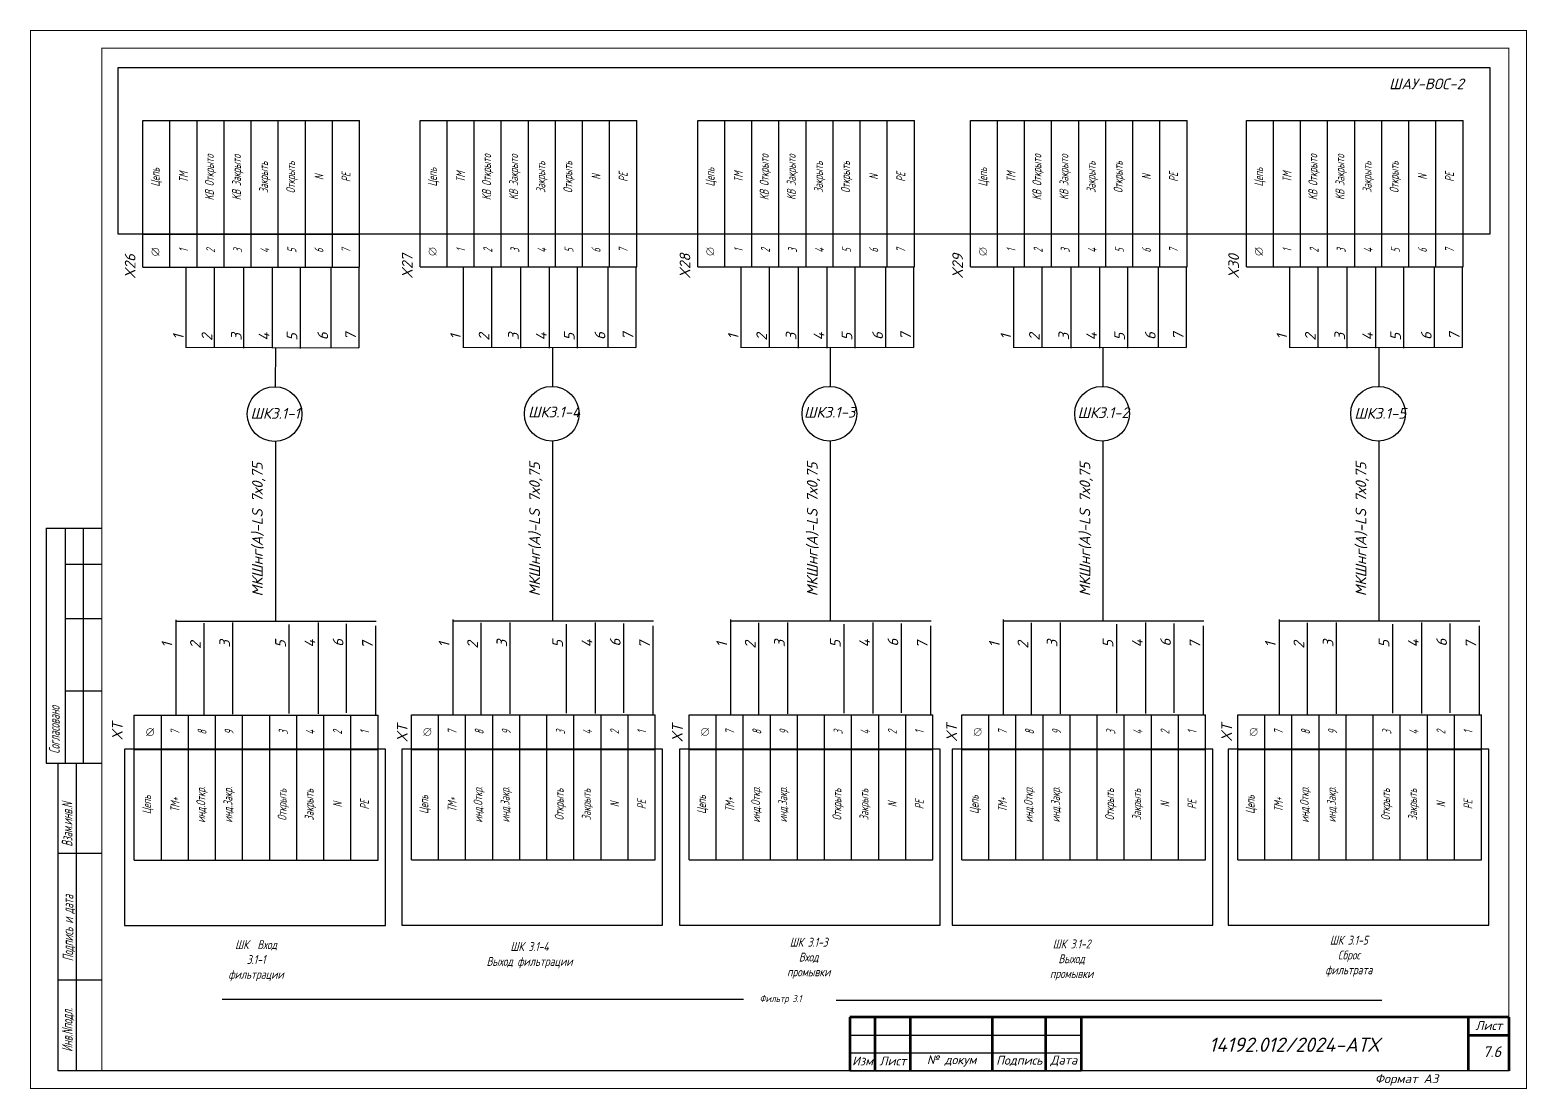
# Model space of a CAD drawing. Header units: millimetres. Extents: x 1510 to 10524, y 7125 to 13164.
# Drawn here: x 5627.4 to 6047.7, y 8696 to 8993.3 of the extents above; entities that cross this region are included whole.
import ezdxf
from ezdxf.enums import TextEntityAlignment as Align

# ---------------------------------------------------------------- set-up
doc = ezdxf.new("R2010")
doc.units = ezdxf.units.MM
doc.header["$LTSCALE"] = 4
doc.set_wipeout_variables(frame=1)
doc.linetypes.add('SolidLine', pattern=[0])
for name, color, linetype in [('G', 5, 'Continuous'), ('SYMS', 7, 'Continuous'), ('Вспомогательная', 1, 'Continuous'), ('Текст', 2, 'Continuous')]:
    doc.layers.add(name, color=color, linetype=linetype)
for name, color, linetype, lineweight in [('RAMKA', 7, 'Continuous', 25), ('SHTAMP', 7, 'SolidLine', 25), ('Основеая', 5, 'Continuous', 60)]:
    doc.layers.add(name, color=color, linetype=linetype, lineweight=lineweight)
doc.styles.add('COTES', font='cs_gost2304.shx', dxfattribs={"width": 0.75, "oblique": 15})
doc.styles.add('ISOCPEUR', font='isocpeui.ttf')
doc.styles.add('Simplex00.10.00', font='simplex.shx')
doc.styles.add('Simplex25.085.15', font='', dxfattribs={"width": 0.85, "oblique": 15, "height": 2.5})
doc.styles.add('ГОСТ', font='isocpeur.ttf', dxfattribs={"oblique": 15})
doc.styles.get('Simplex25.085.15').set_extended_font_data('GOST type A')

# ---------------------------------------------------------------- blocks, each defined once
blk = doc.blocks.new('Формат А3')
at = {"color": 0, "linetype": 'Continuous', "const_width": 0.3}
for points in [[(-420, 297), (0, 297), (0, 0), (-420, 0)], [(-400, 5), (-400, 292), (-5, 292), (-5, 5)]]:
    blk.add_lwpolyline(points, close=True, dxfattribs=at)
at = {"color": 0, "linetype": 'Continuous', "style": 'Simplex00.10.00', "oblique": 15}
blk.add_text('Формат А3', height=2.5, dxfattribs=at).set_placement((-33.67, 2.75), align=Align.MIDDLE_CENTER)
blk = doc.blocks.new('A$C73A268AF')
at = {"lineweight": 30}
for p, q in [((4.57, 157.46), (20.05, 157.46)), ((4.57, 157.46), (4.57, 91.46)), ((9.89, 157.46), (9.89, 91.46)), ((14.97, 157.46), (14.97, 91.46)), ((9.89, 147.31), (20.05, 147.31)), ((9.89, 132.08), (20.05, 132.08)), ((9.89, 111.77), (20.05, 111.77)), ((4.57, 91.46), (20.05, 91.46)), ((7.96, 5.15), (7.96, 91.46)), ((13.04, 5.15), (13.04, 91.46)), ((20.15, 66.08), (7.96, 66.08)), ((20.15, 30.54), (7.96, 30.54))]:
    blk.add_line(p, q, dxfattribs=at)
blk.add_lwpolyline([(20.15, 5.15), (7.96, 5.15)], dxfattribs=at)
at = {"layer": 'Вспомогательная', "color": 7}
for p, q in [((230.15, 15.15), (295.15, 15.15)), ((230.15, 10.15), (295.15, 10.15)), ((230.15, 5.15), (295.15, 5.15))]:
    blk.add_line(p, q, dxfattribs=at)
at = {"layer": 'Основеая', "color": 7}
for p, q in [((230.15, 20.15), (230.15, 5.15)), ((415.15, 20.15), (230.15, 20.15)), ((237.15, 20.15), (237.15, 5.15)), ((247.15, 20.15), (247.15, 5.15)), ((270.15, 20.15), (270.15, 5.15)), ((285.15, 20.15), (285.15, 5.15)), ((295.15, 20.15), (295.15, 5.15)), ((403.72, 20.15), (403.72, 5.15)), ((415.15, 20.15), (415.15, 5.15)), ((403.72, 15.15), (415.15, 15.15))]:
    blk.add_line(p, q, dxfattribs=at)
blk.add_blockref('Формат А3', (420.15, 0.15))
at = {"layer": 'RAMKA', "style": 'COTES', "oblique": 15, "width": 0.75}
for s, p in [('Согласовано', (8.35, 94.1)), ('Взам.инв.N', (11.94, 68.02)), ('Подпись и дата', (12.17, 35.86)), ('Инв.Nподл.', (11.97, 10.43))]:
    blk.add_text(s, height=3, rotation=90, dxfattribs=at).set_placement(p)
at = {"layer": 'Текст', "color": 7, "char_height": 2.5, "style": 'ГОСТ'}
for s, insert, width, attachment_point in [('{\\fISOCPEUR|b0|i0|c204|p34;Лист}', (413.32, 17.81), 11.4585, 6), ('{\\fISOCPEUR|b0|i0|c204|p34;Изм}', (233.75, 7.88), 7, 5), ('{\\fISOCPEUR|b0|i0|c204|p34;Лист}', (242.25, 7.88), 10, 5), ('{\\fISOCPEUR|b0|i0|c204|p34;№ докум}', (258.75, 7.88), 23, 5), ('{\\fISOCPEUR|b0|i0|c204|p34;Подпись}', (277.75, 7.88), 15, 5), ('{\\fISOCPEUR|b0|i0|c204|p34;Дата}', (290.25, 7.88), 10, 5)]:
    blk.add_mtext(s, dxfattribs=dict(at, insert=insert, width=width, attachment_point=attachment_point))
blk = doc.blocks.new('*T383')
at = {"color": 0, "linetype": 'ByBlock', "lineweight": -2, "transparency": 16777216}
for p, q in [((0, 0), (0, 41.14)), ((0, 41.14), (60.83, 41.14)), ((7.6, 0), (7.6, 41.14)), ((15.21, 0), (15.21, 41.14)), ((22.81, 0), (22.81, 41.14)), ((30.41, 0), (30.41, 41.14)), ((38.02, 0), (38.02, 41.14)), ((45.62, 0), (45.62, 41.14)), ((53.22, 0), (53.22, 41.14)), ((60.83, 0), (60.83, 41.14)), ((0, 9.29), (60.83, 9.29))]:
    blk.add_line(p, q, dxfattribs=at)
at = {"color": 0, "lineweight": -2, "transparency": 16777216}
blk.add_line((0, 0), (60.83, 0), dxfattribs=at)
at = {"color": 0, "linetype": 'Continuous', "lineweight": -2, "transparency": 16777216, "char_height": 2.5, "attachment_point": 5, "rotation": 90, "style": 'Simplex25.085.15'}
for s, insert, width in [('KB Открытo', (19.01, 25.21), 28.8496), ('KB Закрытo', (26.61, 25.21), 28.8496), ('Закрыть', (34.22, 25.21), 28.8496), ('Открыть', (41.82, 25.21), 28.8496), ('Цепь', (3.8, 25.21), 28.8496), ('TM', (11.41, 25.21), 28.8496), ('N', (49.42, 25.21), 28.8496), ('PE', (57.03, 25.21), 28.8496), ('1', (11.41, 4.64), 6.286), ('2', (19.01, 4.64), 6.286), ('3', (26.61, 4.64), 6.286), ('4', (34.22, 4.64), 6.286), ('5', (41.82, 4.64), 6.286), ('6', (49.42, 4.64), 6.286), ('7', (57.03, 4.64), 6.286)]:
    blk.add_mtext(s, dxfattribs=dict(at, insert=insert, width=width))
blk = doc.blocks.new('Клеммное соединение')
at = {"linetype": 'Continuous'}
blk.add_wipeout([(0, -1), (-0.44, -0.9), (-0.6, -0.8), (-0.71, -0.7), (-0.8, -0.6), (-0.87, -0.5), (-0.92, -0.4), (-0.95, -0.3), (-0.98, -0.2), (-0.99, -0.1), (-0.99, 0), (-0.99, 0.1), (-0.98, 0.2), (-0.95, 0.3), (-0.92, 0.4), (-0.87, 0.5), (-0.8, 0.6), (-0.71, 0.7), (-0.6, 0.8), (-0.44, 0.9), (0, 1), (0.44, 0.9), (0.6, 0.8), (0.71, 0.7), (0.8, 0.6), (0.87, 0.5), (0.92, 0.4), (0.95, 0.3), (0.98, 0.2), (0.99, 0.1), (1, 0), (0.99, -0.1), (0.98, -0.2), (0.95, -0.3), (0.92, -0.4), (0.87, -0.5), (0.8, -0.6), (0.71, -0.7), (0.6, -0.8), (0.44, -0.9)], dxfattribs=at)
at = {"color": 0, "linetype": 'Continuous', "lineweight": -2, "const_width": 0.15}
blk.add_lwpolyline([(-1.06, -1.06), (1.06, 1.06)], dxfattribs=at)
blk.add_lwpolyline([(-1, 0, 1), (1, 0, 1)], format="xyb", close=True, dxfattribs=at)
blk = doc.blocks.new('*T384')
at = {"color": 0, "linetype": 'ByBlock', "lineweight": -2, "transparency": 16777216}
for p, q in [((0, 0), (0, 40.67)), ((0, 40.67), (68.43, 40.67)), ((7.6, 0), (7.6, 40.67)), ((15.21, 0), (15.21, 40.67)), ((22.81, 0), (22.81, 40.67)), ((30.41, 0), (30.41, 40.67)), ((38.02, 0), (38.02, 40.67)), ((45.62, 0), (45.62, 40.67)), ((53.22, 0), (53.22, 40.67)), ((60.83, 0), (60.83, 40.67)), ((68.43, 0), (68.43, 40.67)), ((0, 31), (68.43, 31)), ((7.6, 0), (68.43, 0))]:
    blk.add_line(p, q, dxfattribs=at)
at = {"color": 0, "lineweight": -2, "transparency": 16777216}
blk.add_line((0, 0), (7.6, 0), dxfattribs=at)
at = {"color": 0, "linetype": 'Continuous', "lineweight": -2, "transparency": 16777216, "char_height": 2.5, "attachment_point": 5, "rotation": 90, "style": 'Simplex25.085.15'}
for s, insert, width in [('7', (11.41, 35.83), 6.6745), ('8', (19.01, 35.83), 6.6745), ('9', (26.61, 35.83), 6.6745), ('3', (41.82, 35.83), 6.6745), ('4', (49.42, 35.83), 6.6745), ('2', (57.03, 35.83), 6.6745), ('1', (64.63, 35.83), 6.6745), ('Цепь', (3.8, 15.5), 27.9958), ('ТМ+', (11.41, 15.5), 27.9958), ('инд.Откр.', (19.01, 15.5), 27.9958), ('инд.Закр.', (26.61, 15.5), 27.9958), ('Открыть', (41.82, 15.5), 27.9958), ('Закрыть', (49.42, 15.5), 27.9958), ('PE', (64.63, 15.5), 27.9958), ('N', (57.03, 15.5), 27.9958)]:
    blk.add_mtext(s, dxfattribs=dict(at, insert=insert, width=width))
blk = doc.blocks.new('*T385')
at = {"color": 0, "linetype": 'ByBlock', "lineweight": -2, "transparency": 16777216}
for p, q in [((0, 0), (0, 41.14)), ((0, 41.14), (60.83, 41.14)), ((7.6, 0), (7.6, 41.14)), ((15.21, 0), (15.21, 41.14)), ((22.81, 0), (22.81, 41.14)), ((30.41, 0), (30.41, 41.14)), ((38.02, 0), (38.02, 41.14)), ((45.62, 0), (45.62, 41.14)), ((53.22, 0), (53.22, 41.14)), ((60.83, 0), (60.83, 41.14)), ((0, 9.29), (60.83, 9.29))]:
    blk.add_line(p, q, dxfattribs=at)
at = {"color": 0, "lineweight": -2, "transparency": 16777216}
blk.add_line((0, 0), (60.83, 0), dxfattribs=at)
at = {"color": 0, "linetype": 'Continuous', "lineweight": -2, "transparency": 16777216, "char_height": 2.5, "attachment_point": 5, "rotation": 90, "style": 'Simplex25.085.15'}
for s, insert, width in [('KB Открытo', (19.01, 25.21), 28.8496), ('KB Закрытo', (26.61, 25.21), 28.8496), ('Закрыть', (34.22, 25.21), 28.8496), ('Открыть', (41.82, 25.21), 28.8496), ('Цепь', (3.8, 25.21), 28.8496), ('TM', (11.41, 25.21), 28.8496), ('N', (49.42, 25.21), 28.8496), ('PE', (57.03, 25.21), 28.8496), ('1', (11.41, 4.64), 6.286), ('2', (19.01, 4.64), 6.286), ('3', (26.61, 4.64), 6.286), ('4', (34.22, 4.64), 6.286), ('5', (41.82, 4.64), 6.286), ('6', (49.42, 4.64), 6.286), ('7', (57.03, 4.64), 6.286)]:
    blk.add_mtext(s, dxfattribs=dict(at, insert=insert, width=width))
blk = doc.blocks.new('*T386')
at = {"color": 0, "linetype": 'ByBlock', "lineweight": -2, "transparency": 16777216}
for p, q in [((0, 0), (0, 40.67)), ((0, 40.67), (68.43, 40.67)), ((7.6, 0), (7.6, 40.67)), ((15.21, 0), (15.21, 40.67)), ((22.81, 0), (22.81, 40.67)), ((30.41, 0), (30.41, 40.67)), ((38.02, 0), (38.02, 40.67)), ((45.62, 0), (45.62, 40.67)), ((53.22, 0), (53.22, 40.67)), ((60.83, 0), (60.83, 40.67)), ((68.43, 0), (68.43, 40.67)), ((0, 31), (68.43, 31)), ((7.6, 0), (68.43, 0))]:
    blk.add_line(p, q, dxfattribs=at)
at = {"color": 0, "lineweight": -2, "transparency": 16777216}
blk.add_line((0, 0), (7.6, 0), dxfattribs=at)
at = {"color": 0, "linetype": 'Continuous', "lineweight": -2, "transparency": 16777216, "char_height": 2.5, "attachment_point": 5, "rotation": 90, "style": 'Simplex25.085.15'}
for s, insert, width in [('7', (11.41, 35.83), 6.6745), ('8', (19.01, 35.83), 6.6745), ('9', (26.61, 35.83), 6.6745), ('3', (41.82, 35.83), 6.6745), ('4', (49.42, 35.83), 6.6745), ('2', (57.03, 35.83), 6.6745), ('1', (64.63, 35.83), 6.6745), ('Цепь', (3.8, 15.5), 27.9958), ('ТМ+', (11.41, 15.5), 27.9958), ('инд.Откр.', (19.01, 15.5), 27.9958), ('инд.Закр.', (26.61, 15.5), 27.9958), ('Открыть', (41.82, 15.5), 27.9958), ('Закрыть', (49.42, 15.5), 27.9958), ('PE', (64.63, 15.5), 27.9958), ('N', (57.03, 15.5), 27.9958)]:
    blk.add_mtext(s, dxfattribs=dict(at, insert=insert, width=width))
blk = doc.blocks.new('*T387')
at = {"color": 0, "linetype": 'ByBlock', "lineweight": -2, "transparency": 16777216}
for p, q in [((0, 0), (0, 41.14)), ((0, 41.14), (60.83, 41.14)), ((7.6, 0), (7.6, 41.14)), ((15.21, 0), (15.21, 41.14)), ((22.81, 0), (22.81, 41.14)), ((30.41, 0), (30.41, 41.14)), ((38.02, 0), (38.02, 41.14)), ((45.62, 0), (45.62, 41.14)), ((53.22, 0), (53.22, 41.14)), ((60.83, 0), (60.83, 41.14)), ((0, 9.29), (60.83, 9.29))]:
    blk.add_line(p, q, dxfattribs=at)
at = {"color": 0, "lineweight": -2, "transparency": 16777216}
blk.add_line((0, 0), (60.83, 0), dxfattribs=at)
at = {"color": 0, "linetype": 'Continuous', "lineweight": -2, "transparency": 16777216, "char_height": 2.5, "attachment_point": 5, "rotation": 90, "style": 'Simplex25.085.15'}
for s, insert, width in [('KB Открытo', (19.01, 25.21), 28.8496), ('KB Закрытo', (26.61, 25.21), 28.8496), ('Закрыть', (34.22, 25.21), 28.8496), ('Открыть', (41.82, 25.21), 28.8496), ('Цепь', (3.8, 25.21), 28.8496), ('TM', (11.41, 25.21), 28.8496), ('N', (49.42, 25.21), 28.8496), ('PE', (57.03, 25.21), 28.8496), ('1', (11.41, 4.64), 6.286), ('2', (19.01, 4.64), 6.286), ('3', (26.61, 4.64), 6.286), ('4', (34.22, 4.64), 6.286), ('5', (41.82, 4.64), 6.286), ('6', (49.42, 4.64), 6.286), ('7', (57.03, 4.64), 6.286)]:
    blk.add_mtext(s, dxfattribs=dict(at, insert=insert, width=width))
blk = doc.blocks.new('*T388')
at = {"color": 0, "linetype": 'ByBlock', "lineweight": -2, "transparency": 16777216}
for p, q in [((0, 0), (0, 40.67)), ((0, 40.67), (68.43, 40.67)), ((7.6, 0), (7.6, 40.67)), ((15.21, 0), (15.21, 40.67)), ((22.81, 0), (22.81, 40.67)), ((30.41, 0), (30.41, 40.67)), ((38.02, 0), (38.02, 40.67)), ((45.62, 0), (45.62, 40.67)), ((53.22, 0), (53.22, 40.67)), ((60.83, 0), (60.83, 40.67)), ((68.43, 0), (68.43, 40.67)), ((0, 31), (68.43, 31)), ((7.6, 0), (68.43, 0))]:
    blk.add_line(p, q, dxfattribs=at)
at = {"color": 0, "lineweight": -2, "transparency": 16777216}
blk.add_line((0, 0), (7.6, 0), dxfattribs=at)
at = {"color": 0, "linetype": 'Continuous', "lineweight": -2, "transparency": 16777216, "char_height": 2.5, "attachment_point": 5, "rotation": 90, "style": 'Simplex25.085.15'}
for s, insert, width in [('7', (11.41, 35.83), 6.6745), ('8', (19.01, 35.83), 6.6745), ('9', (26.61, 35.83), 6.6745), ('3', (41.82, 35.83), 6.6745), ('4', (49.42, 35.83), 6.6745), ('2', (57.03, 35.83), 6.6745), ('1', (64.63, 35.83), 6.6745), ('Цепь', (3.8, 15.5), 27.9958), ('ТМ+', (11.41, 15.5), 27.9958), ('инд.Откр.', (19.01, 15.5), 27.9958), ('инд.Закр.', (26.61, 15.5), 27.9958), ('Открыть', (41.82, 15.5), 27.9958), ('Закрыть', (49.42, 15.5), 27.9958), ('PE', (64.63, 15.5), 27.9958), ('N', (57.03, 15.5), 27.9958)]:
    blk.add_mtext(s, dxfattribs=dict(at, insert=insert, width=width))
blk = doc.blocks.new('*T389')
at = {"color": 0, "linetype": 'ByBlock', "lineweight": -2, "transparency": 16777216}
for p, q in [((0, 0), (0, 41.14)), ((0, 41.14), (60.83, 41.14)), ((7.6, 0), (7.6, 41.14)), ((15.21, 0), (15.21, 41.14)), ((22.81, 0), (22.81, 41.14)), ((30.41, 0), (30.41, 41.14)), ((38.02, 0), (38.02, 41.14)), ((45.62, 0), (45.62, 41.14)), ((53.22, 0), (53.22, 41.14)), ((60.83, 0), (60.83, 41.14)), ((0, 9.29), (60.83, 9.29))]:
    blk.add_line(p, q, dxfattribs=at)
at = {"color": 0, "lineweight": -2, "transparency": 16777216}
blk.add_line((0, 0), (60.83, 0), dxfattribs=at)
at = {"color": 0, "linetype": 'Continuous', "lineweight": -2, "transparency": 16777216, "char_height": 2.5, "attachment_point": 5, "rotation": 90, "style": 'Simplex25.085.15'}
for s, insert, width in [('KB Открытo', (19.01, 25.21), 28.8496), ('KB Закрытo', (26.61, 25.21), 28.8496), ('Закрыть', (34.22, 25.21), 28.8496), ('Открыть', (41.82, 25.21), 28.8496), ('Цепь', (3.8, 25.21), 28.8496), ('TM', (11.41, 25.21), 28.8496), ('N', (49.42, 25.21), 28.8496), ('PE', (57.03, 25.21), 28.8496), ('1', (11.41, 4.64), 6.286), ('2', (19.01, 4.64), 6.286), ('3', (26.61, 4.64), 6.286), ('4', (34.22, 4.64), 6.286), ('5', (41.82, 4.64), 6.286), ('6', (49.42, 4.64), 6.286), ('7', (57.03, 4.64), 6.286)]:
    blk.add_mtext(s, dxfattribs=dict(at, insert=insert, width=width))
blk = doc.blocks.new('*T390')
at = {"color": 0, "linetype": 'ByBlock', "lineweight": -2, "transparency": 16777216}
for p, q in [((0, 0), (0, 40.67)), ((0, 40.67), (68.43, 40.67)), ((7.6, 0), (7.6, 40.67)), ((15.21, 0), (15.21, 40.67)), ((22.81, 0), (22.81, 40.67)), ((30.41, 0), (30.41, 40.67)), ((38.02, 0), (38.02, 40.67)), ((45.62, 0), (45.62, 40.67)), ((53.22, 0), (53.22, 40.67)), ((60.83, 0), (60.83, 40.67)), ((68.43, 0), (68.43, 40.67)), ((0, 31), (68.43, 31)), ((7.6, 0), (68.43, 0))]:
    blk.add_line(p, q, dxfattribs=at)
at = {"color": 0, "lineweight": -2, "transparency": 16777216}
blk.add_line((0, 0), (7.6, 0), dxfattribs=at)
at = {"color": 0, "linetype": 'Continuous', "lineweight": -2, "transparency": 16777216, "char_height": 2.5, "attachment_point": 5, "rotation": 90, "style": 'Simplex25.085.15'}
for s, insert, width in [('7', (11.41, 35.83), 6.6745), ('8', (19.01, 35.83), 6.6745), ('9', (26.61, 35.83), 6.6745), ('3', (41.82, 35.83), 6.6745), ('4', (49.42, 35.83), 6.6745), ('2', (57.03, 35.83), 6.6745), ('1', (64.63, 35.83), 6.6745), ('Цепь', (3.8, 15.5), 27.9958), ('ТМ+', (11.41, 15.5), 27.9958), ('инд.Откр.', (19.01, 15.5), 27.9958), ('инд.Закр.', (26.61, 15.5), 27.9958), ('Открыть', (41.82, 15.5), 27.9958), ('Закрыть', (49.42, 15.5), 27.9958), ('PE', (64.63, 15.5), 27.9958), ('N', (57.03, 15.5), 27.9958)]:
    blk.add_mtext(s, dxfattribs=dict(at, insert=insert, width=width))
blk = doc.blocks.new('*T391')
at = {"color": 0, "linetype": 'ByBlock', "lineweight": -2, "transparency": 16777216}
for p, q in [((0, 0), (0, 41.14)), ((0, 41.14), (60.83, 41.14)), ((7.6, 0), (7.6, 41.14)), ((15.21, 0), (15.21, 41.14)), ((22.81, 0), (22.81, 41.14)), ((30.41, 0), (30.41, 41.14)), ((38.02, 0), (38.02, 41.14)), ((45.62, 0), (45.62, 41.14)), ((53.22, 0), (53.22, 41.14)), ((60.83, 0), (60.83, 41.14)), ((0, 9.29), (60.83, 9.29))]:
    blk.add_line(p, q, dxfattribs=at)
at = {"color": 0, "lineweight": -2, "transparency": 16777216}
blk.add_line((0, 0), (60.83, 0), dxfattribs=at)
at = {"color": 0, "linetype": 'Continuous', "lineweight": -2, "transparency": 16777216, "char_height": 2.5, "attachment_point": 5, "rotation": 90, "style": 'Simplex25.085.15'}
for s, insert, width in [('KB Открытo', (19.01, 25.21), 28.8496), ('KB Закрытo', (26.61, 25.21), 28.8496), ('Закрыть', (34.22, 25.21), 28.8496), ('Открыть', (41.82, 25.21), 28.8496), ('Цепь', (3.8, 25.21), 28.8496), ('TM', (11.41, 25.21), 28.8496), ('N', (49.42, 25.21), 28.8496), ('PE', (57.03, 25.21), 28.8496), ('1', (11.41, 4.64), 6.286), ('2', (19.01, 4.64), 6.286), ('3', (26.61, 4.64), 6.286), ('4', (34.22, 4.64), 6.286), ('5', (41.82, 4.64), 6.286), ('6', (49.42, 4.64), 6.286), ('7', (57.03, 4.64), 6.286)]:
    blk.add_mtext(s, dxfattribs=dict(at, insert=insert, width=width))
blk = doc.blocks.new('*T392')
at = {"color": 0, "linetype": 'ByBlock', "lineweight": -2, "transparency": 16777216}
for p, q in [((0, 0), (0, 40.67)), ((0, 40.67), (68.43, 40.67)), ((7.6, 0), (7.6, 40.67)), ((15.21, 0), (15.21, 40.67)), ((22.81, 0), (22.81, 40.67)), ((30.41, 0), (30.41, 40.67)), ((38.02, 0), (38.02, 40.67)), ((45.62, 0), (45.62, 40.67)), ((53.22, 0), (53.22, 40.67)), ((60.83, 0), (60.83, 40.67)), ((68.43, 0), (68.43, 40.67)), ((0, 31), (68.43, 31)), ((7.6, 0), (68.43, 0))]:
    blk.add_line(p, q, dxfattribs=at)
at = {"color": 0, "lineweight": -2, "transparency": 16777216}
blk.add_line((0, 0), (7.6, 0), dxfattribs=at)
at = {"color": 0, "linetype": 'Continuous', "lineweight": -2, "transparency": 16777216, "char_height": 2.5, "attachment_point": 5, "rotation": 90, "style": 'Simplex25.085.15'}
for s, insert, width in [('7', (11.41, 35.83), 6.6745), ('8', (19.01, 35.83), 6.6745), ('9', (26.61, 35.83), 6.6745), ('3', (41.82, 35.83), 6.6745), ('4', (49.42, 35.83), 6.6745), ('2', (57.03, 35.83), 6.6745), ('1', (64.63, 35.83), 6.6745), ('Цепь', (3.8, 15.5), 27.9958), ('ТМ+', (11.41, 15.5), 27.9958), ('инд.Откр.', (19.01, 15.5), 27.9958), ('инд.Закр.', (26.61, 15.5), 27.9958), ('Открыть', (41.82, 15.5), 27.9958), ('Закрыть', (49.42, 15.5), 27.9958), ('PE', (64.63, 15.5), 27.9958), ('N', (57.03, 15.5), 27.9958)]:
    blk.add_mtext(s, dxfattribs=dict(at, insert=insert, width=width))

msp = doc.modelspace()

# ---------------------------------------------------------------- linework, layer by layer
at = {"color": 7, "ltscale": 0.2}
for p, q in [((5827.75, 8721.13), (5681.34, 8721.13)), ((5853.7, 8720.95), (6006.89, 8720.95))]:
    msp.add_line(p, q, dxfattribs=at)
at = {"ltscale": 1.2}
msp.add_lwpolyline([(5652.05, 8936.02), (6037.35, 8936.02), (6037.35, 8982.67), (5652.05, 8982.67)], close=True, dxfattribs=at)
at = {"linetype": 'Continuous', "ltscale": 0.2}
for points in [[(5653.96, 8741.87), (5727.19, 8741.87), (5727.19, 8791.35), (5653.96, 8791.35)], [(5731.77, 8741.93), (5805, 8741.93), (5805, 8791.42), (5731.77, 8791.42)], [(5809.72, 8741.93), (5882.96, 8741.93), (5882.96, 8791.42), (5809.72, 8791.42)], [(5886.26, 8741.93), (5959.5, 8741.93), (5959.5, 8791.42), (5886.26, 8791.42)], [(5963.75, 8741.93), (6036.98, 8741.93), (6036.98, 8791.42), (5963.75, 8791.42)]]:
    msp.add_lwpolyline(points, close=True, dxfattribs=at)
at = {"layer": 'G', "color": 0}
for p, q in [((5696.36, 8893.13), (5696.4, 8904.12)), ((5774.17, 8893.19), (5774.21, 8904.18)), ((5852.12, 8893.19), (5852.16, 8904.18)), ((5928.66, 8893.19), (5928.7, 8904.18)), ((6006.15, 8893.19), (6006.18, 8904.18)), ((5696.3, 8877.78), (5696.3, 8827.3)), ((5774.11, 8877.84), (5774.11, 8827.37)), ((5852.07, 8877.84), (5852.07, 8827.37)), ((5928.61, 8877.84), (5928.61, 8827.37)), ((6006.09, 8877.84), (6006.09, 8827.37))]:
    msp.add_line(p, q, dxfattribs=at)
at = {"layer": 'SYMS', "linetype": 'Continuous', "ltscale": 0.2}
for p, q in [((5671.17, 8926.69), (5671.17, 8904.01)), ((5679.16, 8926.68), (5679.16, 8903.99)), ((5687.35, 8926.6), (5687.35, 8903.92)), ((5695.38, 8926.6), (5695.38, 8903.92)), ((5703.23, 8926.54), (5703.23, 8903.86)), ((5711.85, 8926.76), (5711.85, 8904.07)), ((5719.7, 8926.7), (5719.7, 8904.02)), ((5748.98, 8926.76), (5748.98, 8904.08)), ((5756.97, 8926.75), (5756.97, 8904.06)), ((5765.16, 8926.67), (5765.16, 8903.98)), ((5773.19, 8926.67), (5773.19, 8903.98)), ((5781.04, 8926.61), (5781.04, 8903.93)), ((5789.66, 8926.83), (5789.66, 8904.14)), ((5797.51, 8926.77), (5797.51, 8904.08)), ((5826.93, 8926.76), (5826.93, 8904.08)), ((5834.92, 8926.75), (5834.92, 8904.06)), ((5843.11, 8926.67), (5843.11, 8903.98)), ((5851.14, 8926.67), (5851.14, 8903.98)), ((5859, 8926.61), (5859, 8903.93)), ((5867.61, 8926.83), (5867.61, 8904.14)), ((5875.46, 8926.77), (5875.46, 8904.08)), ((5903.48, 8926.76), (5903.48, 8904.08)), ((5911.46, 8926.75), (5911.46, 8904.06)), ((5919.65, 8926.67), (5919.65, 8903.98)), ((5927.68, 8926.67), (5927.68, 8903.98)), ((5935.54, 8926.61), (5935.54, 8903.93)), ((5944.15, 8926.83), (5944.15, 8904.14)), ((5952.01, 8926.77), (5952.01, 8904.08)), ((5980.96, 8926.76), (5980.96, 8904.08)), ((5988.95, 8926.75), (5988.95, 8904.06)), ((5997.13, 8926.67), (5997.13, 8903.98)), ((6005.17, 8926.67), (6005.17, 8903.98)), ((6013.02, 8926.61), (6013.02, 8903.93)), ((6021.64, 8926.83), (6021.64, 8904.14)), ((6029.49, 8926.77), (6029.49, 8904.08)), ((5668.35, 8827.7), (5668.35, 8800.96)), ((5676.2, 8826.74), (5676.2, 8801.13)), ((5684.29, 8826.9), (5684.29, 8801.2)), ((5700.09, 8826.41), (5700.09, 8801.37)), ((5708.28, 8826.9), (5708.28, 8801.29)), ((5716.2, 8826.58), (5716.2, 8801.53)), ((5746.16, 8827.77), (5746.16, 8801.03)), ((5754.01, 8826.8), (5754.01, 8801.2)), ((5762.1, 8826.96), (5762.1, 8801.27)), ((5777.9, 8826.48), (5777.9, 8801.44)), ((5786.09, 8826.96), (5786.09, 8801.36)), ((5794.01, 8826.64), (5794.01, 8801.59)), ((5824.11, 8827.77), (5824.11, 8801.03)), ((5831.97, 8826.8), (5831.97, 8801.2)), ((5840.05, 8826.96), (5840.05, 8801.27)), ((5855.86, 8826.48), (5855.86, 8801.44)), ((5864.04, 8826.96), (5864.04, 8801.36)), ((5871.96, 8826.64), (5871.96, 8801.59)), ((5900.65, 8827.77), (5900.65, 8801.03)), ((5908.51, 8826.8), (5908.51, 8801.2)), ((5916.59, 8826.96), (5916.59, 8801.27)), ((5932.4, 8826.48), (5932.4, 8801.44)), ((5940.59, 8826.96), (5940.59, 8801.36)), ((5948.51, 8826.64), (5948.51, 8801.59)), ((5978.14, 8827.77), (5978.14, 8801.03)), ((5985.99, 8826.8), (5985.99, 8801.2)), ((5994.08, 8826.96), (5994.08, 8801.27)), ((6009.88, 8826.48), (6009.88, 8801.44)), ((6018.07, 8826.96), (6018.07, 8801.36)), ((6025.99, 8826.64), (6025.99, 8801.59)), ((5724.45, 8825.98), (5724.45, 8800.93)), ((5802.26, 8826.04), (5802.26, 8800.99)), ((5880.21, 8826.04), (5880.21, 8800.99)), ((5956.76, 8826.04), (5956.76, 8800.99)), ((6034.24, 8826.04), (6034.24, 8800.99))]:
    msp.add_line(p, q, dxfattribs=at)
at = {"layer": 'SYMS', "linetype": 'Continuous', "lineweight": 30, "ltscale": 0.2}
for points in [[(5671.15, 8904.19), (5719.7, 8904.02), (5719.7, 8904.02)], [(5748.96, 8904.25), (5797.51, 8904.08), (5797.51, 8904.08)], [(5826.92, 8904.25), (5875.46, 8904.08), (5875.46, 8904.08)], [(5903.46, 8904.25), (5952.01, 8904.08), (5952.01, 8904.08)], [(5980.94, 8904.25), (6029.49, 8904.08), (6029.49, 8904.08)], [(5668.35, 8827.3), (5724.62, 8827.3), (5724.62, 8827.3)], [(5746.16, 8827.37), (5802.43, 8827.37), (5802.43, 8827.37)], [(5824.11, 8827.37), (5880.38, 8827.37), (5880.38, 8827.37)], [(5900.65, 8827.37), (5956.92, 8827.37), (5956.92, 8827.37)], [(5978.14, 8827.37), (6034.41, 8827.37), (6034.41, 8827.37)]]:
    msp.add_lwpolyline(points, dxfattribs=at)
at = {"layer": 'SYMS', "linetype": 'Continuous', "ltscale": 0.2}
for centre in [(5696.08, 8885.45), (5773.89, 8885.52), (5851.85, 8885.52), (5928.39, 8885.52), (6005.87, 8885.52)]:
    msp.add_circle(centre, 7.68, dxfattribs=at)

# ---------------------------------------------------------------- block references
at = {"ltscale": 1.2}
msp.add_blockref('A$C73A268AF', (5627.4, 8695.97), dxfattribs=at)
for name, p in [('*T383', (5659.11, 8926.67)), ('*T385', (5736.92, 8926.74)), ('*T387', (5814.87, 8926.74)), ('*T389', (5891.42, 8926.74)), ('*T391', (5968.9, 8926.74)), ('*T384', (5656.7, 8760.26)), ('*T386', (5734.51, 8760.32)), ('*T388', (5812.46, 8760.32)), ('*T390', (5889.01, 8760.32)), ('*T392', (5966.49, 8760.32))]:
    msp.add_blockref(name, p)

# ---------------------------------------------------------------- texts
at = {"style": 'Simplex25.085.15', "oblique": 15, "width": 1.083459}
msp.add_text('Фильтр 3.1', height=1.961, dxfattribs=at).set_placement((5832.22, 8720.38))
at = {"layer": 'SHTAMP', "color": 0, "style": 'ISOCPEUR'}
msp.add_text('14192.012/2024-АТХ', height=4, dxfattribs=at).set_placement((5982.27, 8706.41), align=Align.CENTER)
at = {"layer": 'SYMS', "linetype": 'Continuous', "ltscale": 0.2, "style": 'ГОСТ', "oblique": 15}
for s, p in [('ШАУ-ВОС-2', (6008.96, 8976.63)), ('ШК3.1-1', (5689.32, 8884.12)), ('ШК3.1-4', (5767.25, 8884.51)), ('ШК3.1-3', (5844.7, 8884.46)), ('ШК3.1-2', (5921.53, 8884.34)), ('ШК3.1-5', (5999.21, 8884.15))]:
    msp.add_text(s, height=3, dxfattribs=at).set_placement(p)
for s, p in [('X26', (5657.03, 8923.39)), ('X27', (5734.84, 8923.45)), ('X28', (5812.79, 8923.45)), ('X29', (5889.34, 8923.45)), ('X30', (5966.82, 8923.45)), ('1', (5670.57, 8906.25)), ('2', (5678.57, 8905.96)), ('3', (5686.82, 8906.06)), ('4', (5694.64, 8906.03)), ('5', (5702.5, 8905.97)), ('6', (5711.11, 8906.19)), ('7', (5718.97, 8906.13)), ('1', (5748.38, 8906.31)), ('2', (5756.38, 8906.03)), ('3', (5764.63, 8906.13)), ('4', (5772.45, 8906.1)), ('5', (5780.31, 8906.04)), ('6', (5788.92, 8906.25)), ('7', (5796.78, 8906.2)), ('1', (5826.34, 8906.31)), ('2', (5834.33, 8906.03)), ('3', (5842.59, 8906.13)), ('4', (5850.4, 8906.1)), ('5', (5858.26, 8906.04)), ('6', (5866.87, 8906.25)), ('7', (5874.73, 8906.2)), ('1', (5902.88, 8906.31)), ('2', (5910.88, 8906.03)), ('3', (5919.13, 8906.13)), ('4', (5926.95, 8906.1)), ('5', (5934.8, 8906.04)), ('6', (5943.42, 8906.25)), ('7', (5951.27, 8906.2)), ('1', (5980.36, 8906.31)), ('2', (5988.36, 8906.03)), ('3', (5996.61, 8906.13)), ('4', (6004.43, 8906.1)), ('5', (6012.29, 8906.04)), ('6', (6020.9, 8906.25)), ('7', (6028.76, 8906.2)), ('МКШнг(А)-LS 7х0,75', (5692.76, 8834.24)), ('МКШнг(А)-LS 7х0,75', (5770.57, 8834.31)), ('МКШнг(А)-LS 7х0,75', (5848.52, 8834.31)), ('МКШнг(А)-LS 7х0,75', (5925.06, 8834.31)), ('МКШнг(А)-LS 7х0,75', (6002.55, 8834.31)), ('3', (5683.57, 8819.88)), ('5', (5699.24, 8819.79)), ('4', (5707.49, 8819.89)), ('6', (5715.41, 8820.12)), ('7', (5723.66, 8819.52)), ('2', (5753.16, 8819.61)), ('3', (5761.38, 8819.95)), ('5', (5777.05, 8819.85)), ('4', (5785.3, 8819.95)), ('6', (5793.22, 8820.19)), ('7', (5801.47, 8819.59)), ('2', (5831.11, 8819.61)), ('3', (5839.33, 8819.95)), ('5', (5855, 8819.85)), ('4', (5863.25, 8819.95)), ('6', (5871.17, 8820.19)), ('7', (5879.42, 8819.59)), ('2', (5907.65, 8819.61)), ('3', (5915.87, 8819.95)), ('5', (5931.54, 8819.85)), ('4', (5939.8, 8819.95)), ('6', (5947.71, 8820.19)), ('7', (5955.97, 8819.59)), ('2', (5985.13, 8819.61)), ('3', (5993.36, 8819.95)), ('5', (6009.03, 8819.85)), ('4', (6017.28, 8819.95)), ('6', (6025.2, 8820.19)), ('7', (6033.45, 8819.59)), ('1', (5667.35, 8819.83)), ('2', (5675.35, 8819.55)), ('1', (5745.16, 8819.9)), ('1', (5823.11, 8819.9)), ('1', (5899.65, 8819.9)), ('1', (5977.14, 8819.9)), ('XT', (5653.43, 8793.84)), ('XT', (5733.42, 8793.28)), ('XT', (5810.65, 8793.3)), ('XT', (5887.66, 8793.43)), ('XT', (5964.87, 8793.48))]:
    msp.add_text(s, height=3, rotation=90, dxfattribs=at).set_placement(p)
at = {"layer": 'SYMS', "color": 7, "linetype": 'Continuous', "ltscale": 0.2, "style": 'ГОСТ', "oblique": 15}
msp.add_text('7.6', height=3, dxfattribs=at).set_placement((6035.29, 8704.95))
at = {"layer": 'SYMS', "linetype": 'Continuous', "char_height": 2.5, "attachment_point": 2}
for s, insert, width in [('{\\Fsimplex|c204;\\Q15;\\W0.75;\\C0;ШК 3.1-3\\PВход промывки}', (5846.03, 8738.43), 16.2192), ('{\\Fsimplex|c204;\\Q15;\\W0.75;\\C0;ШК 3.1-5\\PСброс фильтрата}', (5997.67, 8739), 16.2192), ('{\\Fsimplex|c204;\\Q15;\\W0.75;\\C0;ШК  Вход 3.1-1 фильтрации}', (5690.87, 8737.75), 16.2192), ('{\\Fsimplex|c204;\\Q15;\\W0.75;\\C0;ШК 3.1-4\\PВыход фильтрации}', (5767.65, 8737.21), 27.2347), ('{\\Fsimplex|c204;\\Q15;\\W0.75;\\C0;ШК 3.1-2 Выход промывки}', (5919.83, 8737.95), 16.2192)]:
    msp.add_mtext(s, dxfattribs=dict(at, insert=insert, width=width))

# ---------------------------------------------------------------- next in the draw order: block references
for p, rotation in [((5662.63, 8930.99), 90), ((5740.44, 8931.06), 90), ((5818.39, 8931.06), 90), ((5894.94, 8931.06), 90), ((5972.42, 8931.06), 90), ((5661.16, 8796.15), 180), ((5738.97, 8796.22), 180), ((5816.92, 8796.22), 180), ((5893.46, 8796.22), 180), ((5970.94, 8796.22), 180)]:
    msp.add_blockref('Клеммное соединение', p, dxfattribs=dict(rotation=rotation))

doc.saveas('drawing.dxf')
